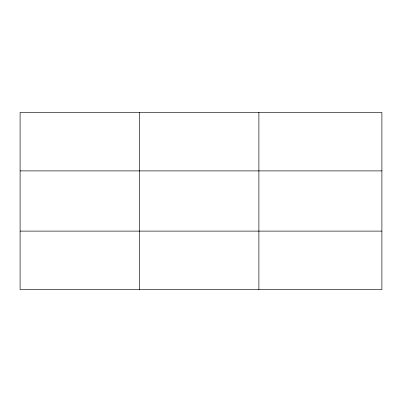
<?xml version="1.0" encoding="UTF-8"?>
<svg xmlns="http://www.w3.org/2000/svg" width="402" height="402" viewBox="0 0 402 402"><rect width="100%" height="100%" fill="white"/><g stroke="black" fill="none" stroke-linecap="round" stroke-linejoin="round"><path stroke-width="0.6" d="M139.494 289.561L139.494 112.439M258.888 289.561L258.888 112.439M381.9 231.11L381.9 289.561L20.1 289.561L20.1 112.439L381.9 112.439L381.9 231.11L20.1 231.11M20.1 170.89L381.9 170.89"/></g></svg>
